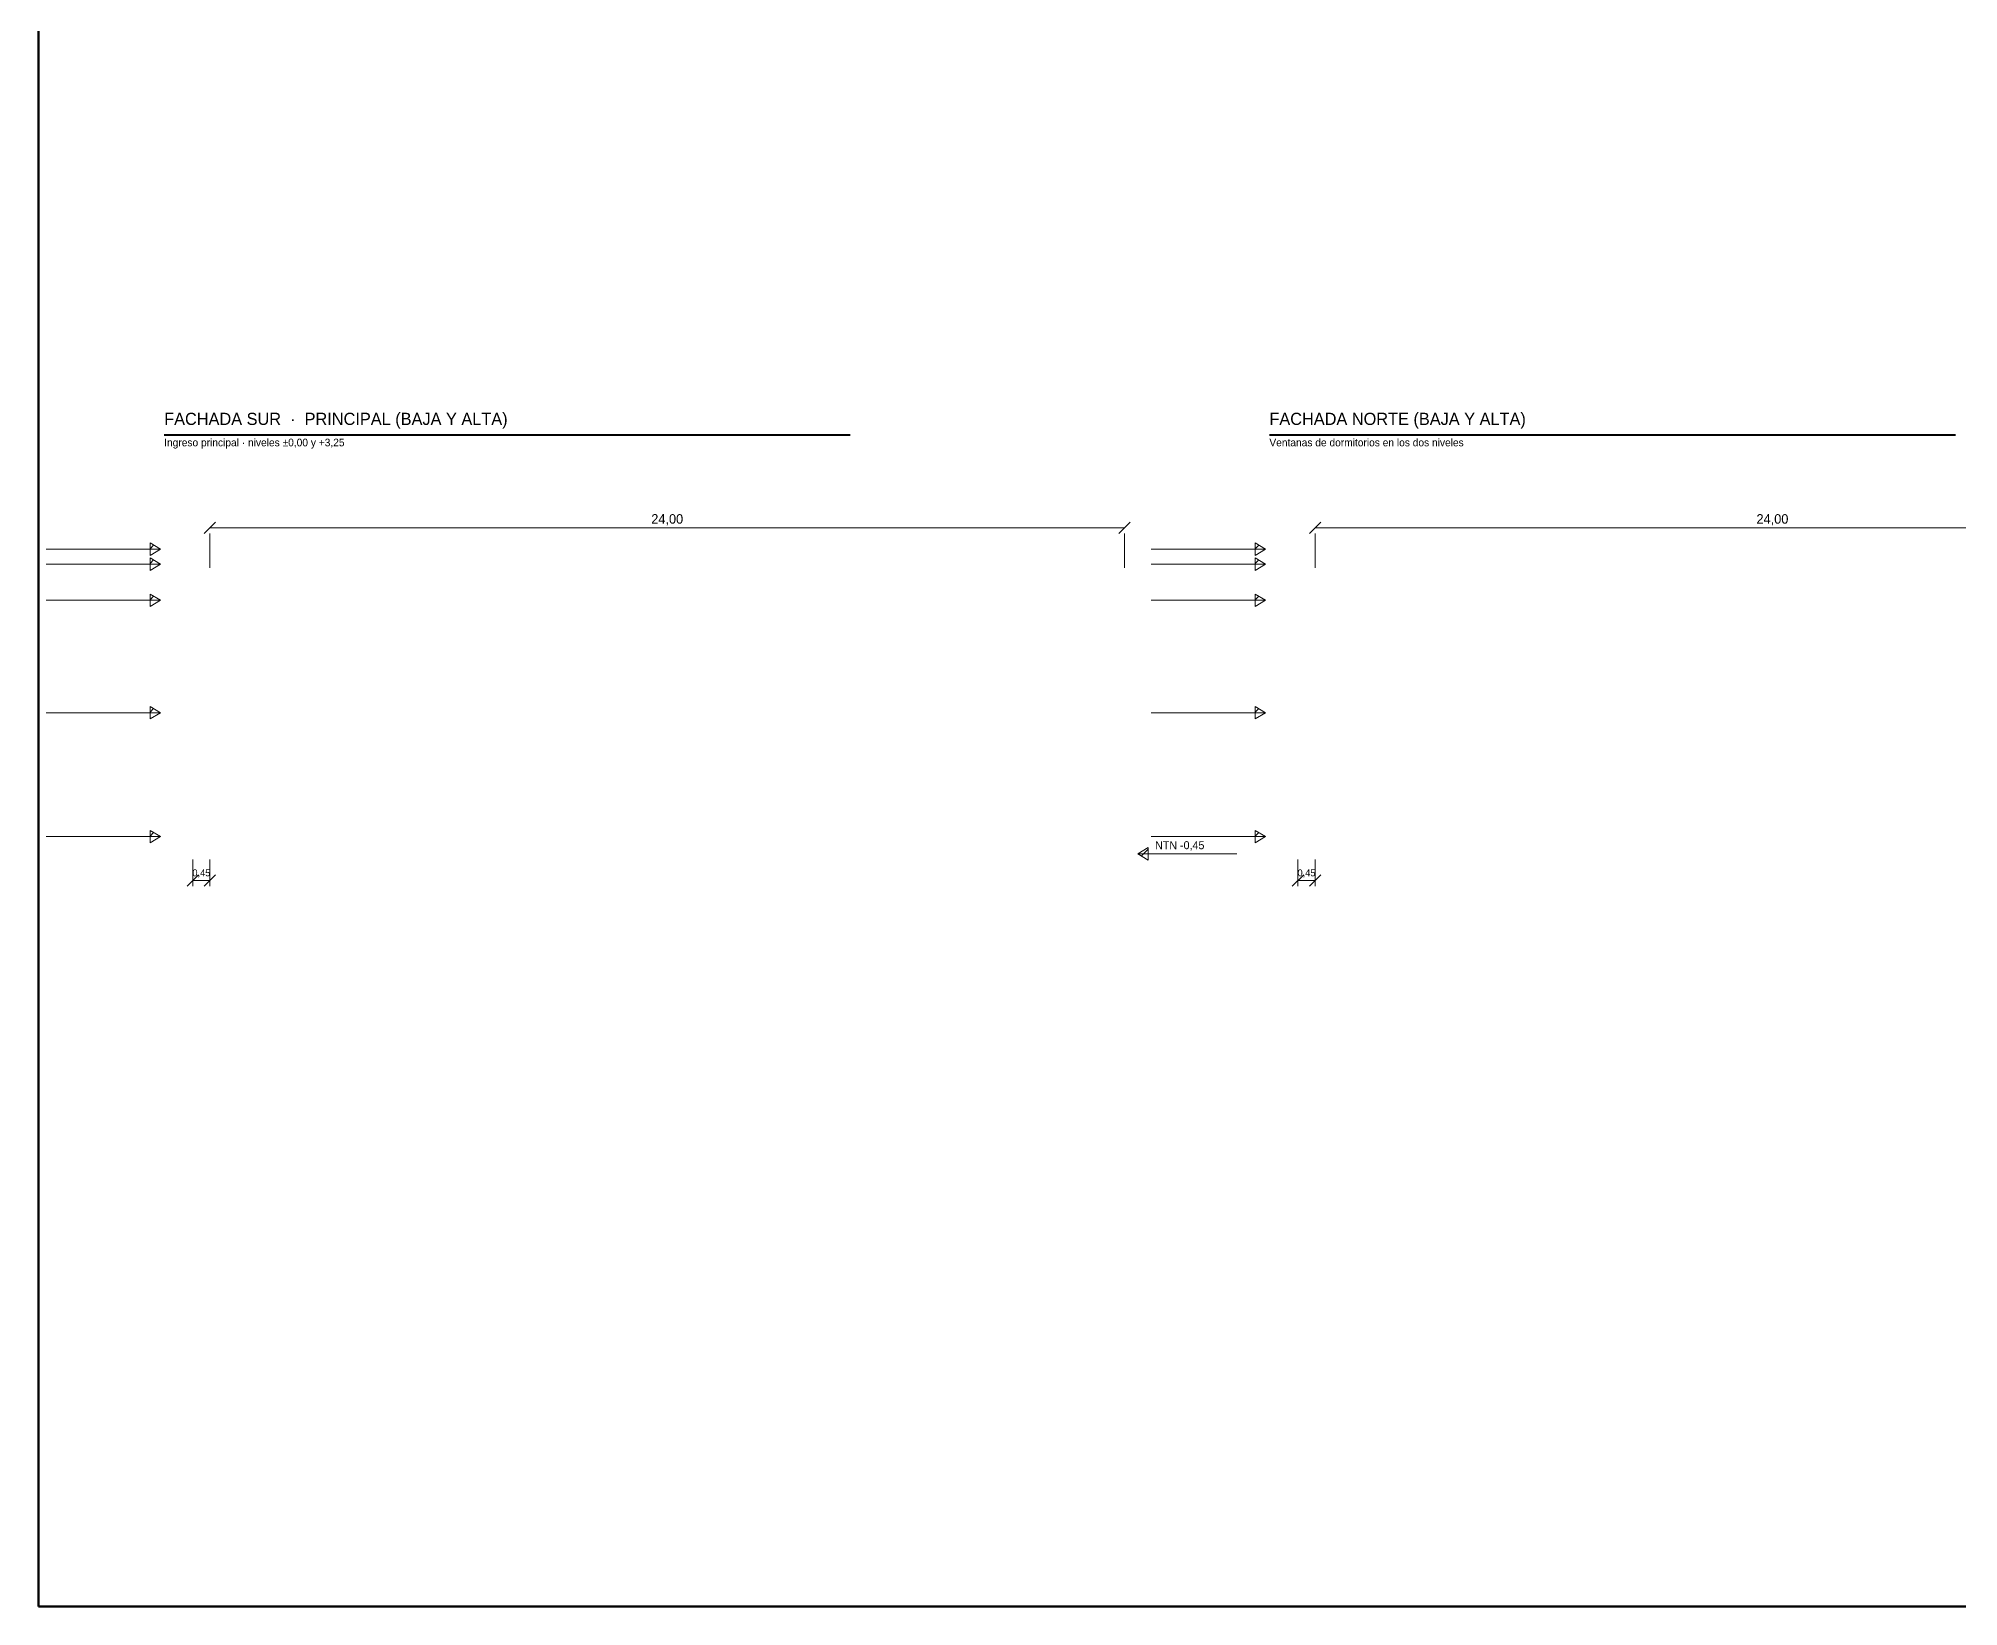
# Model space of a CAD drawing. Header units: metres. Extents: x -8 to 108, y -29 to 108.
# Drawn here: x 1.25 to 26.44, y -29.1 to -8.53 of the extents above; entities that cross this region are included whole.
import ezdxf
from ezdxf.enums import TextEntityAlignment as Align

# ---------------------------------------------------------------- set-up
doc = ezdxf.new("R2010")
doc.units = ezdxf.units.M
for name, color, linetype, lineweight in [('cota', 7, 'CONTINUOUS', 13), ('cota-texto', 7, 'CONTINUOUS', 5), ('hatch', 7, 'CONTINUOUS', 9), ('marco', 7, 'CONTINUOUS', 70), ('marco-medio', 7, 'CONTINUOUS', 40), ('nivel', 7, 'CONTINUOUS', 20), ('texto', 7, 'CONTINUOUS', 5), ('texto-suave', 7, 'CONTINUOUS', 5)]:
    doc.layers.add(name, color=color, linetype=linetype, lineweight=lineweight)

msp = doc.modelspace()

# ---------------------------------------------------------------- linework, layer by layer
at = {"layer": 'cota'}
for p, q in [((3.425, -15.025), (3.575, -14.875)), ((3.5, -14.95), (15.5, -14.95)), ((3.5, -15.475), (3.5, -15.025)), ((15.425, -15.025), (15.575, -14.875)), ((15.5, -15.475), (15.5, -15.025)), ((17.925, -15.025), (18.075, -14.875)), ((18, -14.95), (30, -14.95)), ((18, -15.475), (18, -15.025)), ((3.275, -19.3), (3.275, -19.65)), ((3.5, -19.3), (3.5, -19.65)), ((17.775, -19.3), (17.775, -19.65)), ((18, -19.3), (18, -19.65)), ((3.2, -19.65), (3.35, -19.5)), ((3.5, -19.575), (3.275, -19.575)), ((3.425, -19.65), (3.575, -19.5)), ((17.7, -19.65), (17.85, -19.5)), ((18, -19.575), (17.775, -19.575)), ((17.925, -19.65), (18.075, -19.5))]:
    msp.add_line(p, q, dxfattribs=at)
at = {"layer": 'hatch'}
for p, q in [((2.715, -15.224), (2.762, -15.176)), ((17.215, -15.224), (17.262, -15.176)), ((2.715, -15.419), (2.762, -15.371)), ((17.215, -15.419), (17.262, -15.371)), ((2.715, -15.894), (2.762, -15.846)), ((17.215, -15.894), (17.262, -15.846)), ((2.715, -17.369), (2.762, -17.321)), ((17.215, -17.369), (17.262, -17.321)), ((2.715, -18.994), (2.762, -18.946)), ((17.215, -18.994), (17.262, -18.946)), ((15.722, -19.254), (15.81, -19.166))]:
    msp.add_line(p, q, dxfattribs=at)
at = {"layer": 'marco'}
for p, q in [((1.25, -29.1), (1.25, -0.6)), ((41.45, -29.1), (1.25, -29.1))]:
    msp.add_line(p, q, dxfattribs=at)
at = {"layer": 'marco-medio'}
for p, q in [((2.9, -13.73), (11.9, -13.73)), ((17.4, -13.73), (26.4, -13.73))]:
    msp.add_line(p, q, dxfattribs=at)
at = {"layer": 'nivel'}
for p, q in [((2.85, -15.23), (1.35, -15.23)), ((17.35, -15.23), (15.85, -15.23)), ((2.85, -15.425), (1.35, -15.425)), ((17.35, -15.425), (15.85, -15.425)), ((2.85, -15.9), (1.35, -15.9)), ((17.35, -15.9), (15.85, -15.9)), ((2.85, -17.375), (1.35, -17.375)), ((17.35, -17.375), (15.85, -17.375)), ((2.85, -19), (1.35, -19)), ((17.35, -19), (15.85, -19)), ((15.675, -19.225), (16.975, -19.225))]:
    msp.add_line(p, q, dxfattribs=at)
for points in [[(2.85, -15.23), (2.715, -15.148), (2.715, -15.312)], [(2.85, -15.23), (2.715, -15.148), (2.715, -15.312)], [(2.85, -15.425), (2.715, -15.343), (2.715, -15.508)], [(2.85, -15.425), (2.715, -15.343), (2.715, -15.508)], [(17.35, -15.23), (17.215, -15.148), (17.215, -15.312)], [(17.35, -15.23), (17.215, -15.148), (17.215, -15.312)], [(17.35, -15.425), (17.215, -15.343), (17.215, -15.508)], [(17.35, -15.425), (17.215, -15.343), (17.215, -15.508)], [(2.85, -15.9), (2.715, -15.818), (2.715, -15.982)], [(2.85, -15.9), (2.715, -15.818), (2.715, -15.982)], [(17.35, -15.9), (17.215, -15.818), (17.215, -15.982)], [(17.35, -15.9), (17.215, -15.818), (17.215, -15.982)], [(2.85, -17.375), (2.715, -17.293), (2.715, -17.457)], [(2.85, -17.375), (2.715, -17.293), (2.715, -17.457)], [(17.35, -17.375), (17.215, -17.293), (17.215, -17.457)], [(17.35, -17.375), (17.215, -17.293), (17.215, -17.457)], [(2.85, -19), (2.715, -18.918), (2.715, -19.082)], [(2.85, -19), (2.715, -18.918), (2.715, -19.082)], [(15.675, -19.225), (15.81, -19.143), (15.81, -19.308)], [(15.675, -19.225), (15.81, -19.143), (15.81, -19.308)], [(17.35, -19), (17.215, -18.918), (17.215, -19.082)], [(17.35, -19), (17.215, -18.918), (17.215, -19.082)]]:
    msp.add_lwpolyline(points, close=True, dxfattribs=at)

# ---------------------------------------------------------------- texts
at = {"layer": 'cota-texto'}
for s, height, p in [('24,00', 0.125, (9.5, -14.895)), ('24,00', 0.125, (24, -14.895)), ('0,45', 0.09, (3.388, -19.52)), ('0,45', 0.09, (17.887, -19.52))]:
    msp.add_text(s, height=height, dxfattribs=at).set_placement(p, align=Align.CENTER)
at = {"layer": 'texto'}
for s, height, p in [('FACHADA SUR  ·  PRINCIPAL (BAJA Y ALTA)', 0.16, (2.9, -13.6)), ('FACHADA NORTE (BAJA Y ALTA)', 0.16, (17.4, -13.6)), ('NTN -0,45', 0.105, (15.9, -19.165))]:
    msp.add_text(s, height=height, dxfattribs=at).set_placement(p)
at = {"layer": 'texto-suave'}
for s, p in [('Ingreso principal · niveles ±0,00 y +3,25', (2.9, -13.88)), ('Ventanas de dormitorios en los dos niveles', (17.4, -13.88))]:
    msp.add_text(s, height=0.1, dxfattribs=at).set_placement(p)

doc.saveas('drawing.dxf')
